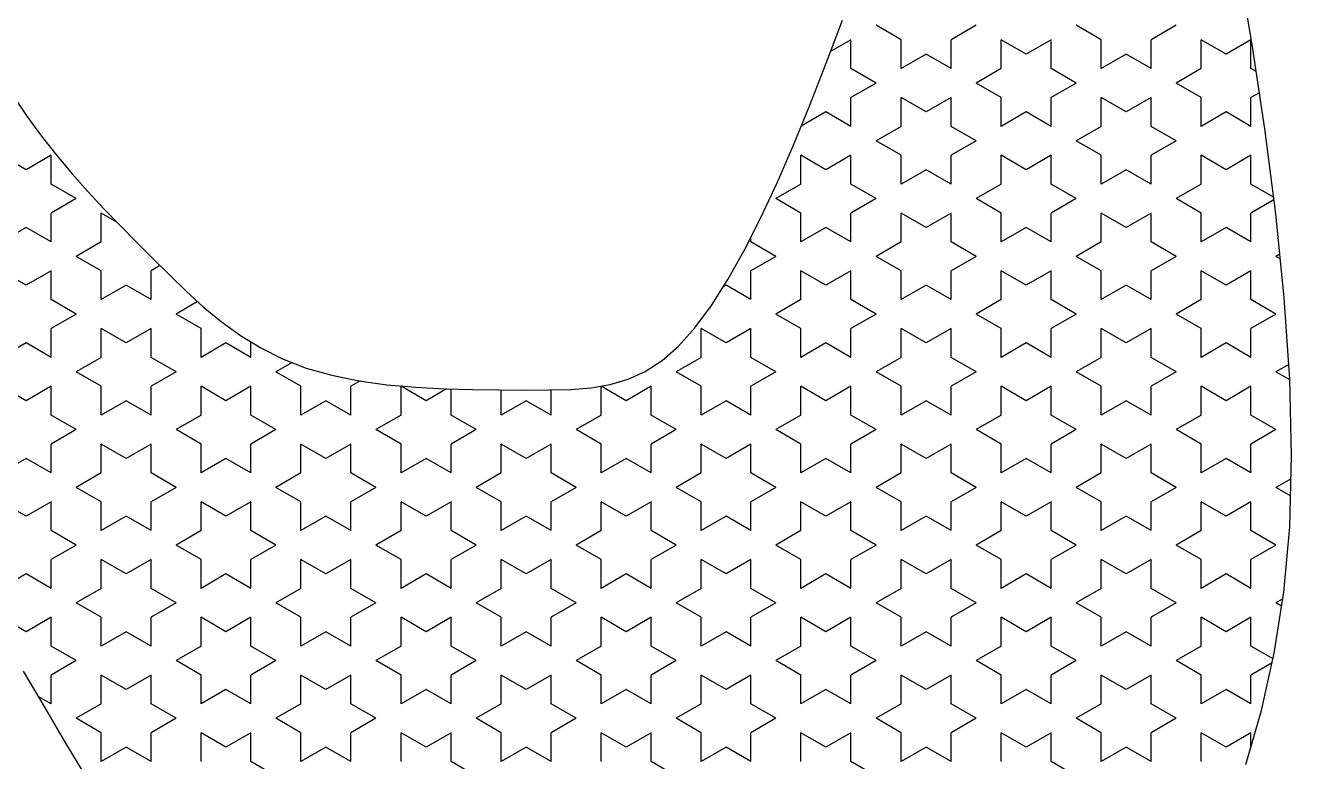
# Model space of a CAD drawing. Extents: x 138.78 to 140.36, y 234.45 to 235.46.
# Drawn here: x 139.8767 to 140.0448, y 234.5232 to 234.6209 of the extents above; entities that cross this region are included whole.
import ezdxf

# ---------------------------------------------------------------- set-up
doc = ezdxf.new("R2010")
doc.units = 0
doc.header["$MEASUREMENT"] = 0
doc.layers.get('0').update_dxf_attribs({"linetype": 'CONTINUOUS'})

msp = doc.modelspace()

# ---------------------------------------------------------------- linework, layer by layer
for p, q in [((140.03958, 234.6184), (140.03772, 234.62931)), ((139.98303, 234.61589), (139.98517, 234.62163)), ((139.99296, 234.61901), (139.98964, 234.62093)), ((140.00292, 234.62093), (139.9996, 234.61901)), ((140.01952, 234.61901), (140.0162, 234.62093)), ((140.02948, 234.62093), (140.02616, 234.61901)), ((139.98632, 234.61901), (139.98361, 234.61745)), ((139.98632, 234.61518), (139.98632, 234.61901)), ((139.99296, 234.61518), (139.99296, 234.61901)), ((139.9996, 234.61518), (139.9996, 234.61901)), ((140.00624, 234.61518), (140.00624, 234.61901)), ((140.00956, 234.6171), (140.00624, 234.61901)), ((140.01288, 234.61901), (140.00956, 234.6171)), ((140.01288, 234.61518), (140.01288, 234.61901)), ((140.01952, 234.61518), (140.01952, 234.61901)), ((140.02616, 234.61518), (140.02616, 234.61901)), ((140.0328, 234.61518), (140.0328, 234.61901)), ((140.03612, 234.6171), (140.0328, 234.61901)), ((140.03943, 234.61901), (140.03612, 234.6171)), ((140.03943, 234.61518), (140.03943, 234.61901)), ((139.99628, 234.6171), (139.99296, 234.61518)), ((139.9996, 234.61518), (139.99628, 234.6171)), ((140.02284, 234.6171), (140.01952, 234.61518)), ((140.02616, 234.61518), (140.02284, 234.6171)), ((140.04127, 234.6072), (140.03958, 234.6184)), ((139.98086, 234.61032), (139.98303, 234.61589)), ((139.98964, 234.61326), (139.98632, 234.61518)), ((140.00624, 234.61518), (140.00292, 234.61326)), ((140.0162, 234.61326), (140.01288, 234.61518)), ((140.0328, 234.61518), (140.02948, 234.61326)), ((140.04013, 234.61478), (140.03943, 234.61518)), ((139.98964, 234.61326), (139.98632, 234.61135)), ((140.00624, 234.61135), (140.00292, 234.61326)), ((140.0162, 234.61326), (140.01288, 234.61135)), ((140.0328, 234.61135), (140.02948, 234.61326)), ((140.04055, 234.61199), (140.03943, 234.61135)), ((139.87504, 234.61164), (139.87691, 234.60887)), ((139.97868, 234.60501), (139.98086, 234.61032)), ((139.98632, 234.60751), (139.98632, 234.61135)), ((139.99296, 234.60751), (139.99296, 234.61135)), ((139.99628, 234.60943), (139.99296, 234.61135)), ((139.9996, 234.61135), (139.99628, 234.60943)), ((139.9996, 234.60751), (139.9996, 234.61135)), ((140.00624, 234.60751), (140.00624, 234.61135)), ((140.01288, 234.60751), (140.01288, 234.61135)), ((140.01952, 234.60751), (140.01952, 234.61135)), ((140.02284, 234.60943), (140.01952, 234.61135)), ((140.02616, 234.61135), (140.02284, 234.60943)), ((140.02616, 234.60751), (140.02616, 234.61135)), ((140.0328, 234.60751), (140.0328, 234.61135)), ((140.03943, 234.60751), (140.03943, 234.61135)), ((139.87691, 234.60887), (139.87885, 234.60621)), ((139.983, 234.60943), (139.97971, 234.60753)), ((139.98632, 234.60751), (139.983, 234.60943)), ((140.00956, 234.60943), (140.00624, 234.60751)), ((140.01288, 234.60751), (140.00956, 234.60943)), ((140.03612, 234.60943), (140.0328, 234.60751)), ((140.03943, 234.60751), (140.03612, 234.60943)), ((139.99296, 234.60751), (139.98964, 234.6056)), ((140.00292, 234.6056), (139.9996, 234.60751)), ((140.01952, 234.60751), (140.0162, 234.6056)), ((140.02948, 234.6056), (140.02616, 234.60751)), ((140.04272, 234.59591), (140.04127, 234.6072)), ((139.87885, 234.60621), (139.88085, 234.60367)), ((139.99296, 234.60368), (139.98964, 234.6056)), ((140.00292, 234.6056), (139.9996, 234.60368)), ((140.01952, 234.60368), (140.0162, 234.6056)), ((140.02948, 234.6056), (140.02616, 234.60368)), ((139.87678, 234.60176), (139.87346, 234.60368)), ((139.8801, 234.60368), (139.87678, 234.60176)), ((139.8801, 234.59985), (139.8801, 234.60368)), ((139.88085, 234.60367), (139.8829, 234.60123)), ((139.9765, 234.60001), (139.97868, 234.60501)), ((139.97968, 234.59985), (139.97968, 234.60368)), ((139.983, 234.60176), (139.97968, 234.60368)), ((139.98632, 234.60368), (139.983, 234.60176)), ((139.98632, 234.59985), (139.98632, 234.60368)), ((139.99296, 234.59985), (139.99296, 234.60368)), ((139.9996, 234.59985), (139.9996, 234.60368)), ((140.00624, 234.59985), (140.00624, 234.60368)), ((140.00956, 234.60176), (140.00624, 234.60368)), ((140.01288, 234.60368), (140.00956, 234.60176)), ((140.01288, 234.59985), (140.01288, 234.60368)), ((140.01952, 234.59985), (140.01952, 234.60368)), ((140.02616, 234.59985), (140.02616, 234.60368)), ((140.0328, 234.59985), (140.0328, 234.60368)), ((140.03612, 234.60176), (140.0328, 234.60368)), ((140.03943, 234.60368), (140.03612, 234.60176)), ((140.03943, 234.59985), (140.03943, 234.60368)), ((139.99628, 234.60176), (139.99296, 234.59985)), ((139.9996, 234.59985), (139.99628, 234.60176)), ((140.02284, 234.60176), (140.01952, 234.59985)), ((140.02616, 234.59985), (140.02284, 234.60176)), ((139.8829, 234.60123), (139.88499, 234.59887)), ((139.97432, 234.59535), (139.9765, 234.60001)), ((139.88342, 234.59793), (139.8801, 234.59985)), ((139.88499, 234.59887), (139.88712, 234.59659)), ((139.97968, 234.59985), (139.97636, 234.59793)), ((139.98964, 234.59793), (139.98632, 234.59985)), ((140.00624, 234.59985), (140.00292, 234.59793)), ((140.0162, 234.59793), (140.01288, 234.59985)), ((140.0328, 234.59985), (140.02948, 234.59793)), ((140.04243, 234.59812), (140.03943, 234.59985)), ((139.88342, 234.59793), (139.8801, 234.59601)), ((139.97968, 234.59601), (139.97636, 234.59793)), ((139.98964, 234.59793), (139.98632, 234.59601)), ((140.00624, 234.59601), (140.00292, 234.59793)), ((140.0162, 234.59793), (140.01288, 234.59601)), ((140.0328, 234.59601), (140.02948, 234.59793)), ((140.04248, 234.59777), (140.03943, 234.59601)), ((139.8801, 234.59218), (139.8801, 234.59601)), ((139.88674, 234.59218), (139.88674, 234.59601)), ((139.88885, 234.5948), (139.88674, 234.59601)), ((139.88712, 234.59659), (139.88928, 234.59435)), ((139.97214, 234.59106), (139.97432, 234.59535)), ((139.97968, 234.59218), (139.97968, 234.59601)), ((139.98632, 234.59218), (139.98632, 234.59601)), ((139.99296, 234.59218), (139.99296, 234.59601)), ((139.99628, 234.5941), (139.99296, 234.59601)), ((139.9996, 234.59601), (139.99628, 234.5941)), ((139.9996, 234.59218), (139.9996, 234.59601)), ((140.00624, 234.59218), (140.00624, 234.59601)), ((140.01288, 234.59218), (140.01288, 234.59601)), ((140.01952, 234.59218), (140.01952, 234.59601)), ((140.02284, 234.5941), (140.01952, 234.59601)), ((140.02616, 234.59601), (140.02284, 234.5941)), ((140.02616, 234.59218), (140.02616, 234.59601)), ((140.0328, 234.59218), (140.0328, 234.59601)), ((140.03943, 234.59218), (140.03943, 234.59601)), ((140.04384, 234.58476), (140.04272, 234.59591)), ((139.87678, 234.5941), (139.87346, 234.59218)), ((139.8801, 234.59218), (139.87678, 234.5941)), ((139.88928, 234.59435), (139.89145, 234.59215)), ((139.983, 234.5941), (139.97968, 234.59218)), ((139.98632, 234.59218), (139.983, 234.5941)), ((140.00956, 234.5941), (140.00624, 234.59218)), ((140.01288, 234.59218), (140.00956, 234.5941)), ((140.03612, 234.5941), (140.0328, 234.59218)), ((140.03943, 234.59218), (140.03612, 234.5941)), ((139.88674, 234.59218), (139.88342, 234.59026)), ((139.89145, 234.59215), (139.89363, 234.58997)), ((139.97304, 234.59218), (139.97304, 234.59284)), ((139.97636, 234.59026), (139.97304, 234.59218)), ((139.99296, 234.59218), (139.98964, 234.59026)), ((140.00292, 234.59026), (139.9996, 234.59218)), ((140.01952, 234.59218), (140.0162, 234.59026)), ((140.02948, 234.59026), (140.02616, 234.59218)), ((139.88674, 234.58835), (139.88342, 234.59026)), ((139.89363, 234.58997), (139.89581, 234.58779)), ((139.96996, 234.58718), (139.97214, 234.59106)), ((139.97636, 234.59026), (139.97304, 234.58835)), ((139.99296, 234.58835), (139.98964, 234.59026)), ((140.00292, 234.59026), (139.9996, 234.58835)), ((140.01952, 234.58835), (140.0162, 234.59026)), ((140.02948, 234.59026), (140.02616, 234.58835)), ((140.04326, 234.59055), (140.04275, 234.59026)), ((140.04332, 234.58994), (140.04275, 234.59026)), ((139.87678, 234.58643), (139.87346, 234.58835)), ((139.8801, 234.58835), (139.87678, 234.58643)), ((139.8801, 234.58452), (139.8801, 234.58835)), ((139.88674, 234.58452), (139.88674, 234.58835)), ((139.89456, 234.58903), (139.89338, 234.58835)), ((139.89338, 234.58452), (139.89338, 234.58835)), ((139.97304, 234.58452), (139.97304, 234.58835)), ((139.97968, 234.58452), (139.97968, 234.58835)), ((139.983, 234.58643), (139.97968, 234.58835)), ((139.98632, 234.58835), (139.983, 234.58643)), ((139.98632, 234.58452), (139.98632, 234.58835)), ((139.99296, 234.58452), (139.99296, 234.58835)), ((139.9996, 234.58452), (139.9996, 234.58835)), ((140.00624, 234.58452), (140.00624, 234.58835)), ((140.00956, 234.58643), (140.00624, 234.58835)), ((140.01288, 234.58835), (140.00956, 234.58643)), ((140.01288, 234.58452), (140.01288, 234.58835)), ((140.01952, 234.58452), (140.01952, 234.58835)), ((140.02616, 234.58452), (140.02616, 234.58835)), ((140.0328, 234.58452), (140.0328, 234.58835)), ((140.03612, 234.58643), (140.0328, 234.58835)), ((140.03943, 234.58835), (140.03612, 234.58643)), ((140.03943, 234.58452), (140.03943, 234.58835)), ((139.89581, 234.58779), (139.89803, 234.58565)), ((139.96778, 234.58374), (139.96996, 234.58718)), ((139.89006, 234.58643), (139.88674, 234.58452)), ((139.89338, 234.58452), (139.89006, 234.58643)), ((139.89803, 234.58565), (139.90032, 234.58358)), ((139.96973, 234.58643), (139.96934, 234.58621)), ((139.97304, 234.58452), (139.96973, 234.58643)), ((139.99628, 234.58643), (139.99296, 234.58452)), ((139.9996, 234.58452), (139.99628, 234.58643)), ((140.02284, 234.58643), (140.01952, 234.58452)), ((140.02616, 234.58452), (140.02284, 234.58643)), ((139.88342, 234.5826), (139.8801, 234.58452)), ((139.89957, 234.58426), (139.8967, 234.5826)), ((139.90032, 234.58358), (139.90271, 234.58161)), ((139.96559, 234.58078), (139.96778, 234.58374)), ((139.97968, 234.58452), (139.97636, 234.5826)), ((139.98964, 234.5826), (139.98632, 234.58452)), ((140.00624, 234.58452), (140.00292, 234.5826)), ((140.0162, 234.5826), (140.01288, 234.58452)), ((140.0328, 234.58452), (140.02948, 234.5826)), ((140.04275, 234.5826), (140.03943, 234.58452)), ((140.04457, 234.57398), (140.04384, 234.58476)), ((139.88342, 234.5826), (139.8801, 234.58068)), ((139.90002, 234.58068), (139.8967, 234.5826)), ((139.90271, 234.58161), (139.90524, 234.57977)), ((139.97968, 234.58068), (139.97636, 234.5826)), ((139.98964, 234.5826), (139.98632, 234.58068)), ((140.00624, 234.58068), (140.00292, 234.5826)), ((140.0162, 234.5826), (140.01288, 234.58068)), ((140.0328, 234.58068), (140.02948, 234.5826)), ((140.04275, 234.5826), (140.03943, 234.58068)), ((139.8801, 234.57685), (139.8801, 234.58068)), ((139.88674, 234.57685), (139.88674, 234.58068)), ((139.89006, 234.57877), (139.88674, 234.58068)), ((139.89338, 234.58068), (139.89006, 234.57877)), ((139.89338, 234.57685), (139.89338, 234.58068)), ((139.90002, 234.57685), (139.90002, 234.58068)), ((139.96341, 234.57834), (139.96559, 234.58078)), ((139.96641, 234.57685), (139.96641, 234.58068)), ((139.96973, 234.57877), (139.96641, 234.58068)), ((139.97304, 234.58068), (139.96973, 234.57877)), ((139.97304, 234.57685), (139.97304, 234.58068)), ((139.97968, 234.57685), (139.97968, 234.58068)), ((139.98632, 234.57685), (139.98632, 234.58068)), ((139.99296, 234.57685), (139.99296, 234.58068)), ((139.99628, 234.57877), (139.99296, 234.58068)), ((139.9996, 234.58068), (139.99628, 234.57877)), ((139.9996, 234.57685), (139.9996, 234.58068)), ((140.00624, 234.57685), (140.00624, 234.58068)), ((140.01288, 234.57685), (140.01288, 234.58068)), ((140.01952, 234.57685), (140.01952, 234.58068)), ((140.02284, 234.57877), (140.01952, 234.58068)), ((140.02616, 234.58068), (140.02284, 234.57877)), ((140.02616, 234.57685), (140.02616, 234.58068)), ((140.0328, 234.57685), (140.0328, 234.58068)), ((140.03943, 234.57685), (140.03943, 234.58068)), ((139.87678, 234.57877), (139.87346, 234.57685)), ((139.8801, 234.57685), (139.87678, 234.57877)), ((139.90333, 234.57877), (139.90002, 234.57685)), ((139.90665, 234.57685), (139.90333, 234.57877)), ((139.90524, 234.57977), (139.90794, 234.57811)), ((139.90665, 234.57685), (139.90665, 234.5789)), ((139.96123, 234.57642), (139.96341, 234.57834)), ((139.983, 234.57877), (139.97968, 234.57685)), ((139.98632, 234.57685), (139.983, 234.57877)), ((140.00956, 234.57877), (140.00624, 234.57685)), ((140.01288, 234.57685), (140.00956, 234.57877)), ((140.03612, 234.57877), (140.0328, 234.57685)), ((140.03943, 234.57685), (140.03612, 234.57877)), ((139.88674, 234.57685), (139.88342, 234.57493)), ((139.8967, 234.57493), (139.89338, 234.57685)), ((139.90794, 234.57811), (139.91084, 234.57665)), ((139.91084, 234.57665), (139.91398, 234.57543)), ((139.96641, 234.57685), (139.96309, 234.57493)), ((139.97636, 234.57493), (139.97304, 234.57685)), ((139.99296, 234.57685), (139.98964, 234.57493)), ((140.00292, 234.57493), (139.9996, 234.57685)), ((140.01952, 234.57685), (140.0162, 234.57493)), ((140.02948, 234.57493), (140.02616, 234.57685)), ((139.88674, 234.57302), (139.88342, 234.57493)), ((139.8967, 234.57493), (139.89338, 234.57302)), ((139.9121, 234.57616), (139.90997, 234.57493)), ((139.91329, 234.57302), (139.90997, 234.57493)), ((139.91398, 234.57543), (139.91738, 234.57447)), ((139.95672, 234.57394), (139.95901, 234.57497)), ((139.95901, 234.57497), (139.96123, 234.57642)), ((139.96641, 234.57302), (139.96309, 234.57493)), ((139.97636, 234.57493), (139.97304, 234.57302)), ((139.99296, 234.57302), (139.98964, 234.57493)), ((140.00292, 234.57493), (139.9996, 234.57302)), ((140.01952, 234.57302), (140.0162, 234.57493)), ((140.02948, 234.57493), (140.02616, 234.57302)), ((140.04444, 234.57591), (140.04275, 234.57493)), ((140.04458, 234.57388), (140.04275, 234.57493)), ((139.91738, 234.57447), (139.92098, 234.57375)), ((139.92116, 234.57372), (139.91993, 234.57302)), ((139.92098, 234.57375), (139.92471, 234.57323)), ((139.92471, 234.57323), (139.92852, 234.57288)), ((139.9518, 234.57283), (139.95433, 234.57325)), ((139.95433, 234.57325), (139.95672, 234.57394)), ((140.04483, 234.5638), (140.04457, 234.57398)), ((139.87678, 234.5711), (139.87346, 234.57302)), ((139.8801, 234.57302), (139.87678, 234.5711)), ((139.8801, 234.56918), (139.8801, 234.57302)), ((139.88674, 234.56918), (139.88674, 234.57302)), ((139.89338, 234.56918), (139.89338, 234.57302)), ((139.90002, 234.56918), (139.90002, 234.57302)), ((139.90333, 234.5711), (139.90002, 234.57302)), ((139.90665, 234.57302), (139.90333, 234.5711)), ((139.90665, 234.56918), (139.90665, 234.57302)), ((139.91329, 234.56918), (139.91329, 234.57302)), ((139.91993, 234.56918), (139.91993, 234.57302)), ((139.92657, 234.56918), (139.92657, 234.57302)), ((139.92989, 234.5711), (139.92657, 234.57302)), ((139.92852, 234.57288), (139.93232, 234.57267)), ((139.9326, 234.57267), (139.92989, 234.5711)), ((139.93232, 234.57267), (139.93606, 234.57257)), ((139.93321, 234.56918), (139.93321, 234.57265)), ((139.93606, 234.57257), (139.93966, 234.57253)), ((139.93966, 234.57253), (139.94306, 234.57252)), ((139.93985, 234.56918), (139.93985, 234.57253)), ((139.94306, 234.57252), (139.9462, 234.57253)), ((139.9462, 234.57253), (139.9491, 234.57261)), ((139.94649, 234.56918), (139.94649, 234.57254)), ((139.9491, 234.57261), (139.9518, 234.57283)), ((139.95313, 234.56918), (139.95313, 234.57302)), ((139.95645, 234.5711), (139.95313, 234.57302)), ((139.95977, 234.57302), (139.95645, 234.5711)), ((139.95977, 234.56918), (139.95977, 234.57302)), ((139.96641, 234.56918), (139.96641, 234.57302)), ((139.97304, 234.56918), (139.97304, 234.57302)), ((139.97968, 234.56918), (139.97968, 234.57302)), ((139.983, 234.5711), (139.97968, 234.57302)), ((139.98632, 234.57302), (139.983, 234.5711)), ((139.98632, 234.56918), (139.98632, 234.57302)), ((139.99296, 234.56918), (139.99296, 234.57302)), ((139.9996, 234.56918), (139.9996, 234.57302)), ((140.00624, 234.56918), (140.00624, 234.57302)), ((140.00956, 234.5711), (140.00624, 234.57302)), ((140.01288, 234.57302), (140.00956, 234.5711)), ((140.01288, 234.56918), (140.01288, 234.57302)), ((140.01952, 234.56918), (140.01952, 234.57302)), ((140.02616, 234.56918), (140.02616, 234.57302)), ((140.0328, 234.56918), (140.0328, 234.57302)), ((140.03612, 234.5711), (140.0328, 234.57302)), ((140.03943, 234.57302), (140.03612, 234.5711)), ((140.03943, 234.56918), (140.03943, 234.57302)), ((139.89006, 234.5711), (139.88674, 234.56918)), ((139.89338, 234.56918), (139.89006, 234.5711)), ((139.91661, 234.5711), (139.91329, 234.56918)), ((139.91993, 234.56918), (139.91661, 234.5711)), ((139.94317, 234.5711), (139.93985, 234.56918)), ((139.94649, 234.56918), (139.94317, 234.5711)), ((139.96973, 234.5711), (139.96641, 234.56918)), ((139.97304, 234.56918), (139.96973, 234.5711)), ((139.99628, 234.5711), (139.99296, 234.56918)), ((139.9996, 234.56918), (139.99628, 234.5711)), ((140.02284, 234.5711), (140.01952, 234.56918)), ((140.02616, 234.56918), (140.02284, 234.5711)), ((139.88342, 234.56727), (139.8801, 234.56918)), ((139.90002, 234.56918), (139.8967, 234.56727)), ((139.90997, 234.56727), (139.90665, 234.56918)), ((139.92657, 234.56918), (139.92325, 234.56727)), ((139.93653, 234.56727), (139.93321, 234.56918)), ((139.95313, 234.56918), (139.94981, 234.56727)), ((139.96309, 234.56727), (139.95977, 234.56918)), ((139.97968, 234.56918), (139.97636, 234.56727)), ((139.98964, 234.56727), (139.98632, 234.56918)), ((140.00624, 234.56918), (140.00292, 234.56727)), ((140.0162, 234.56727), (140.01288, 234.56918)), ((140.0328, 234.56918), (140.02948, 234.56727)), ((140.04275, 234.56727), (140.03943, 234.56918)), ((139.88342, 234.56727), (139.8801, 234.56535)), ((139.90002, 234.56535), (139.8967, 234.56727)), ((139.90997, 234.56727), (139.90665, 234.56535)), ((139.92657, 234.56535), (139.92325, 234.56727)), ((139.93653, 234.56727), (139.93321, 234.56535)), ((139.95313, 234.56535), (139.94981, 234.56727)), ((139.96309, 234.56727), (139.95977, 234.56535)), ((139.97968, 234.56535), (139.97636, 234.56727)), ((139.98964, 234.56727), (139.98632, 234.56535)), ((140.00624, 234.56535), (140.00292, 234.56727)), ((140.0162, 234.56727), (140.01288, 234.56535)), ((140.0328, 234.56535), (140.02948, 234.56727)), ((140.04275, 234.56727), (140.03943, 234.56535)), ((139.8801, 234.56152), (139.8801, 234.56535)), ((139.88674, 234.56152), (139.88674, 234.56535)), ((139.89006, 234.56343), (139.88674, 234.56535)), ((139.89338, 234.56535), (139.89006, 234.56343)), ((139.89338, 234.56152), (139.89338, 234.56535)), ((139.90002, 234.56152), (139.90002, 234.56535)), ((139.90665, 234.56152), (139.90665, 234.56535)), ((139.91329, 234.56152), (139.91329, 234.56535)), ((139.91661, 234.56343), (139.91329, 234.56535)), ((139.91993, 234.56535), (139.91661, 234.56343)), ((139.91993, 234.56152), (139.91993, 234.56535)), ((139.92657, 234.56152), (139.92657, 234.56535)), ((139.93321, 234.56152), (139.93321, 234.56535)), ((139.93985, 234.56152), (139.93985, 234.56535)), ((139.94317, 234.56343), (139.93985, 234.56535)), ((139.94649, 234.56535), (139.94317, 234.56343)), ((139.94649, 234.56152), (139.94649, 234.56535)), ((139.95313, 234.56152), (139.95313, 234.56535)), ((139.95977, 234.56152), (139.95977, 234.56535)), ((139.96641, 234.56152), (139.96641, 234.56535)), ((139.96973, 234.56343), (139.96641, 234.56535)), ((139.97304, 234.56535), (139.96973, 234.56343)), ((139.97304, 234.56152), (139.97304, 234.56535)), ((139.97968, 234.56152), (139.97968, 234.56535)), ((139.98632, 234.56152), (139.98632, 234.56535)), ((139.99296, 234.56152), (139.99296, 234.56535)), ((139.99628, 234.56343), (139.99296, 234.56535)), ((139.9996, 234.56535), (139.99628, 234.56343)), ((139.9996, 234.56152), (139.9996, 234.56535)), ((140.00624, 234.56152), (140.00624, 234.56535)), ((140.01288, 234.56152), (140.01288, 234.56535)), ((140.01952, 234.56152), (140.01952, 234.56535)), ((140.02284, 234.56343), (140.01952, 234.56535)), ((140.02616, 234.56535), (140.02284, 234.56343)), ((140.02616, 234.56152), (140.02616, 234.56535)), ((140.0328, 234.56152), (140.0328, 234.56535)), ((140.03943, 234.56152), (140.03943, 234.56535)), ((139.87678, 234.56343), (139.87346, 234.56152)), ((139.8801, 234.56152), (139.87678, 234.56343)), ((139.90333, 234.56343), (139.90002, 234.56152)), ((139.90665, 234.56152), (139.90333, 234.56343)), ((139.92989, 234.56343), (139.92657, 234.56152)), ((139.93321, 234.56152), (139.92989, 234.56343)), ((139.95645, 234.56343), (139.95313, 234.56152)), ((139.95977, 234.56152), (139.95645, 234.56343)), ((139.983, 234.56343), (139.97968, 234.56152)), ((139.98632, 234.56152), (139.983, 234.56343)), ((140.00956, 234.56343), (140.00624, 234.56152)), ((140.01288, 234.56152), (140.00956, 234.56343)), ((140.03612, 234.56343), (140.0328, 234.56152)), ((140.03943, 234.56152), (140.03612, 234.56343)), ((140.04457, 234.55438), (140.04483, 234.5638)), ((139.88674, 234.56152), (139.88342, 234.5596)), ((139.8967, 234.5596), (139.89338, 234.56152)), ((139.91329, 234.56152), (139.90997, 234.5596)), ((139.92325, 234.5596), (139.91993, 234.56152)), ((139.93985, 234.56152), (139.93653, 234.5596)), ((139.94981, 234.5596), (139.94649, 234.56152)), ((139.96641, 234.56152), (139.96309, 234.5596)), ((139.97636, 234.5596), (139.97304, 234.56152)), ((139.99296, 234.56152), (139.98964, 234.5596)), ((140.00292, 234.5596), (139.9996, 234.56152)), ((140.01952, 234.56152), (140.0162, 234.5596)), ((140.02948, 234.5596), (140.02616, 234.56152)), ((140.04475, 234.56075), (140.04275, 234.5596)), ((139.88674, 234.55768), (139.88342, 234.5596)), ((139.8967, 234.5596), (139.89338, 234.55768)), ((139.91329, 234.55768), (139.90997, 234.5596)), ((139.92325, 234.5596), (139.91993, 234.55768)), ((139.93985, 234.55768), (139.93653, 234.5596)), ((139.94981, 234.5596), (139.94649, 234.55768)), ((139.96641, 234.55768), (139.96309, 234.5596)), ((139.97636, 234.5596), (139.97304, 234.55768)), ((139.99296, 234.55768), (139.98964, 234.5596)), ((140.00292, 234.5596), (139.9996, 234.55768)), ((140.01952, 234.55768), (140.0162, 234.5596)), ((140.02948, 234.5596), (140.02616, 234.55768)), ((140.04468, 234.55849), (140.04275, 234.5596)), ((139.87678, 234.55577), (139.87346, 234.55768)), ((139.8801, 234.55768), (139.87678, 234.55577)), ((139.8801, 234.55385), (139.8801, 234.55768)), ((139.88674, 234.55385), (139.88674, 234.55768)), ((139.89338, 234.55385), (139.89338, 234.55768)), ((139.90002, 234.55385), (139.90002, 234.55768)), ((139.90333, 234.55577), (139.90002, 234.55768)), ((139.90665, 234.55768), (139.90333, 234.55577)), ((139.90665, 234.55385), (139.90665, 234.55768)), ((139.91329, 234.55385), (139.91329, 234.55768)), ((139.91993, 234.55385), (139.91993, 234.55768)), ((139.92657, 234.55385), (139.92657, 234.55768)), ((139.92989, 234.55577), (139.92657, 234.55768)), ((139.93321, 234.55768), (139.92989, 234.55577)), ((139.93321, 234.55385), (139.93321, 234.55768)), ((139.93985, 234.55385), (139.93985, 234.55768)), ((139.94649, 234.55385), (139.94649, 234.55768)), ((139.95313, 234.55385), (139.95313, 234.55768)), ((139.95645, 234.55577), (139.95313, 234.55768)), ((139.95977, 234.55768), (139.95645, 234.55577)), ((139.95977, 234.55385), (139.95977, 234.55768)), ((139.96641, 234.55385), (139.96641, 234.55768)), ((139.97304, 234.55385), (139.97304, 234.55768)), ((139.97968, 234.55385), (139.97968, 234.55768)), ((139.983, 234.55577), (139.97968, 234.55768)), ((139.98632, 234.55768), (139.983, 234.55577)), ((139.98632, 234.55385), (139.98632, 234.55768)), ((139.99296, 234.55385), (139.99296, 234.55768)), ((139.9996, 234.55385), (139.9996, 234.55768)), ((140.00624, 234.55385), (140.00624, 234.55768)), ((140.00956, 234.55577), (140.00624, 234.55768)), ((140.01288, 234.55768), (140.00956, 234.55577)), ((140.01288, 234.55385), (140.01288, 234.55768)), ((140.01952, 234.55385), (140.01952, 234.55768)), ((140.02616, 234.55385), (140.02616, 234.55768)), ((140.0328, 234.55385), (140.0328, 234.55768)), ((140.03612, 234.55577), (140.0328, 234.55768)), ((140.03943, 234.55768), (140.03612, 234.55577)), ((140.03943, 234.55385), (140.03943, 234.55768)), ((139.89006, 234.55577), (139.88674, 234.55385)), ((139.89338, 234.55385), (139.89006, 234.55577)), ((139.91661, 234.55577), (139.91329, 234.55385)), ((139.91993, 234.55385), (139.91661, 234.55577)), ((139.94317, 234.55577), (139.93985, 234.55385)), ((139.94649, 234.55385), (139.94317, 234.55577)), ((139.96973, 234.55577), (139.96641, 234.55385)), ((139.97304, 234.55385), (139.96973, 234.55577)), ((139.99628, 234.55577), (139.99296, 234.55385)), ((139.9996, 234.55385), (139.99628, 234.55577)), ((140.02284, 234.55577), (140.01952, 234.55385)), ((140.02616, 234.55385), (140.02284, 234.55577)), ((139.88342, 234.55193), (139.8801, 234.55385)), ((139.90002, 234.55385), (139.8967, 234.55193)), ((139.90997, 234.55193), (139.90665, 234.55385)), ((139.92657, 234.55385), (139.92325, 234.55193)), ((139.93653, 234.55193), (139.93321, 234.55385)), ((139.95313, 234.55385), (139.94981, 234.55193)), ((139.96309, 234.55193), (139.95977, 234.55385)), ((139.97968, 234.55385), (139.97636, 234.55193)), ((139.98964, 234.55193), (139.98632, 234.55385)), ((140.00624, 234.55385), (140.00292, 234.55193)), ((140.0162, 234.55193), (140.01288, 234.55385)), ((140.0328, 234.55385), (140.02948, 234.55193)), ((140.04275, 234.55193), (140.03943, 234.55385)), ((140.04379, 234.54567), (140.04457, 234.55438)), ((139.88342, 234.55193), (139.8801, 234.55002)), ((139.90002, 234.55002), (139.8967, 234.55193)), ((139.90997, 234.55193), (139.90665, 234.55002)), ((139.92657, 234.55002), (139.92325, 234.55193)), ((139.93653, 234.55193), (139.93321, 234.55002)), ((139.95313, 234.55002), (139.94981, 234.55193)), ((139.96309, 234.55193), (139.95977, 234.55002)), ((139.97968, 234.55002), (139.97636, 234.55193)), ((139.98964, 234.55193), (139.98632, 234.55002)), ((140.00624, 234.55002), (140.00292, 234.55193)), ((140.0162, 234.55193), (140.01288, 234.55002)), ((140.0328, 234.55002), (140.02948, 234.55193)), ((140.04275, 234.55193), (140.03943, 234.55002)), ((139.8801, 234.54618), (139.8801, 234.55002)), ((139.88674, 234.54618), (139.88674, 234.55002)), ((139.89006, 234.5481), (139.88674, 234.55002)), ((139.89338, 234.55002), (139.89006, 234.5481)), ((139.89338, 234.54618), (139.89338, 234.55002)), ((139.90002, 234.54618), (139.90002, 234.55002)), ((139.90665, 234.54618), (139.90665, 234.55002)), ((139.91329, 234.54618), (139.91329, 234.55002)), ((139.91661, 234.5481), (139.91329, 234.55002)), ((139.91993, 234.55002), (139.91661, 234.5481)), ((139.91993, 234.54618), (139.91993, 234.55002)), ((139.92657, 234.54618), (139.92657, 234.55002)), ((139.93321, 234.54618), (139.93321, 234.55002)), ((139.93985, 234.54618), (139.93985, 234.55002)), ((139.94317, 234.5481), (139.93985, 234.55002)), ((139.94649, 234.55002), (139.94317, 234.5481)), ((139.94649, 234.54618), (139.94649, 234.55002)), ((139.95313, 234.54618), (139.95313, 234.55002)), ((139.95977, 234.54618), (139.95977, 234.55002)), ((139.96641, 234.54618), (139.96641, 234.55002)), ((139.96973, 234.5481), (139.96641, 234.55002)), ((139.97304, 234.55002), (139.96973, 234.5481)), ((139.97304, 234.54618), (139.97304, 234.55002)), ((139.97968, 234.54618), (139.97968, 234.55002)), ((139.98632, 234.54618), (139.98632, 234.55002)), ((139.99296, 234.54618), (139.99296, 234.55002)), ((139.99628, 234.5481), (139.99296, 234.55002)), ((139.9996, 234.55002), (139.99628, 234.5481)), ((139.9996, 234.54618), (139.9996, 234.55002)), ((140.00624, 234.54618), (140.00624, 234.55002)), ((140.01288, 234.54618), (140.01288, 234.55002)), ((140.01952, 234.54618), (140.01952, 234.55002)), ((140.02284, 234.5481), (140.01952, 234.55002)), ((140.02616, 234.55002), (140.02284, 234.5481)), ((140.02616, 234.54618), (140.02616, 234.55002)), ((140.0328, 234.54618), (140.0328, 234.55002)), ((140.03943, 234.54618), (140.03943, 234.55002)), ((139.87678, 234.5481), (139.87346, 234.54618)), ((139.8801, 234.54618), (139.87678, 234.5481)), ((139.90333, 234.5481), (139.90002, 234.54618)), ((139.90665, 234.54618), (139.90333, 234.5481)), ((139.92989, 234.5481), (139.92657, 234.54618)), ((139.93321, 234.54618), (139.92989, 234.5481)), ((139.95645, 234.5481), (139.95313, 234.54618)), ((139.95977, 234.54618), (139.95645, 234.5481)), ((139.983, 234.5481), (139.97968, 234.54618)), ((139.98632, 234.54618), (139.983, 234.5481)), ((140.00956, 234.5481), (140.00624, 234.54618)), ((140.01288, 234.54618), (140.00956, 234.5481)), ((140.03612, 234.5481), (140.0328, 234.54618)), ((140.03943, 234.54618), (140.03612, 234.5481)), ((139.88674, 234.54618), (139.88342, 234.54427)), ((139.8967, 234.54427), (139.89338, 234.54618)), ((139.91329, 234.54618), (139.90997, 234.54427)), ((139.92325, 234.54427), (139.91993, 234.54618)), ((139.93985, 234.54618), (139.93653, 234.54427)), ((139.94981, 234.54427), (139.94649, 234.54618)), ((139.96641, 234.54618), (139.96309, 234.54427)), ((139.97636, 234.54427), (139.97304, 234.54618)), ((139.99296, 234.54618), (139.98964, 234.54427)), ((140.00292, 234.54427), (139.9996, 234.54618)), ((140.01952, 234.54618), (140.0162, 234.54427)), ((140.02948, 234.54427), (140.02616, 234.54618)), ((140.04253, 234.53758), (140.04379, 234.54567)), ((140.04365, 234.54479), (140.04275, 234.54427)), ((139.88674, 234.54235), (139.88342, 234.54427)), ((139.8967, 234.54427), (139.89338, 234.54235)), ((139.91329, 234.54235), (139.90997, 234.54427)), ((139.92325, 234.54427), (139.91993, 234.54235)), ((139.93985, 234.54235), (139.93653, 234.54427)), ((139.94981, 234.54427), (139.94649, 234.54235)), ((139.96641, 234.54235), (139.96309, 234.54427)), ((139.97636, 234.54427), (139.97304, 234.54235)), ((139.99296, 234.54235), (139.98964, 234.54427)), ((140.00292, 234.54427), (139.9996, 234.54235)), ((140.01952, 234.54235), (140.0162, 234.54427)), ((140.02948, 234.54427), (140.02616, 234.54235)), ((140.0435, 234.54384), (140.04275, 234.54427)), ((139.87678, 234.54044), (139.87346, 234.54235)), ((139.8801, 234.54235), (139.87678, 234.54044)), ((139.8801, 234.53852), (139.8801, 234.54235)), ((139.88674, 234.53852), (139.88674, 234.54235)), ((139.89338, 234.53852), (139.89338, 234.54235)), ((139.90002, 234.53852), (139.90002, 234.54235)), ((139.90333, 234.54044), (139.90002, 234.54235)), ((139.90665, 234.54235), (139.90333, 234.54044)), ((139.90665, 234.53852), (139.90665, 234.54235)), ((139.91329, 234.53852), (139.91329, 234.54235)), ((139.91993, 234.53852), (139.91993, 234.54235)), ((139.92657, 234.53852), (139.92657, 234.54235)), ((139.92989, 234.54044), (139.92657, 234.54235)), ((139.93321, 234.54235), (139.92989, 234.54044)), ((139.93321, 234.53852), (139.93321, 234.54235)), ((139.93985, 234.53852), (139.93985, 234.54235)), ((139.94649, 234.53852), (139.94649, 234.54235)), ((139.95313, 234.53852), (139.95313, 234.54235)), ((139.95645, 234.54044), (139.95313, 234.54235)), ((139.95977, 234.54235), (139.95645, 234.54044)), ((139.95977, 234.53852), (139.95977, 234.54235)), ((139.96641, 234.53852), (139.96641, 234.54235)), ((139.97304, 234.53852), (139.97304, 234.54235)), ((139.97968, 234.53852), (139.97968, 234.54235)), ((139.983, 234.54044), (139.97968, 234.54235)), ((139.98632, 234.54235), (139.983, 234.54044)), ((139.98632, 234.53852), (139.98632, 234.54235)), ((139.99296, 234.53852), (139.99296, 234.54235)), ((139.9996, 234.53852), (139.9996, 234.54235)), ((140.00624, 234.53852), (140.00624, 234.54235)), ((140.00956, 234.54044), (140.00624, 234.54235)), ((140.01288, 234.54235), (140.00956, 234.54044)), ((140.01288, 234.53852), (140.01288, 234.54235)), ((140.01952, 234.53852), (140.01952, 234.54235)), ((140.02616, 234.53852), (140.02616, 234.54235)), ((140.0328, 234.53852), (140.0328, 234.54235)), ((140.03612, 234.54044), (140.0328, 234.54235)), ((140.03943, 234.54235), (140.03612, 234.54044)), ((140.03943, 234.53852), (140.03943, 234.54235)), ((139.89006, 234.54044), (139.88674, 234.53852)), ((139.89338, 234.53852), (139.89006, 234.54044)), ((139.91661, 234.54044), (139.91329, 234.53852)), ((139.91993, 234.53852), (139.91661, 234.54044)), ((139.94317, 234.54044), (139.93985, 234.53852)), ((139.94649, 234.53852), (139.94317, 234.54044)), ((139.96973, 234.54044), (139.96641, 234.53852)), ((139.97304, 234.53852), (139.96973, 234.54044)), ((139.99628, 234.54044), (139.99296, 234.53852)), ((139.9996, 234.53852), (139.99628, 234.54044)), ((140.02284, 234.54044), (140.01952, 234.53852)), ((140.02616, 234.53852), (140.02284, 234.54044)), ((139.88342, 234.5366), (139.8801, 234.53852)), ((139.90002, 234.53852), (139.8967, 234.5366)), ((139.90997, 234.5366), (139.90665, 234.53852)), ((139.92657, 234.53852), (139.92325, 234.5366)), ((139.93653, 234.5366), (139.93321, 234.53852)), ((139.95313, 234.53852), (139.94981, 234.5366)), ((139.96309, 234.5366), (139.95977, 234.53852)), ((139.97968, 234.53852), (139.97636, 234.5366)), ((139.98964, 234.5366), (139.98632, 234.53852)), ((140.00624, 234.53852), (140.00292, 234.5366)), ((140.0162, 234.5366), (140.01288, 234.53852)), ((140.0328, 234.53852), (140.02948, 234.5366)), ((140.04236, 234.53683), (140.03943, 234.53852)), ((139.88342, 234.5366), (139.8801, 234.53469)), ((139.90002, 234.53469), (139.8967, 234.5366)), ((139.90997, 234.5366), (139.90665, 234.53469)), ((139.92657, 234.53469), (139.92325, 234.5366)), ((139.93653, 234.5366), (139.93321, 234.53469)), ((139.95313, 234.53469), (139.94981, 234.5366)), ((139.96309, 234.5366), (139.95977, 234.53469)), ((139.97968, 234.53469), (139.97636, 234.5366)), ((139.98964, 234.5366), (139.98632, 234.53469)), ((140.00624, 234.53469), (140.00292, 234.5366)), ((140.0162, 234.5366), (140.01288, 234.53469)), ((140.0328, 234.53469), (140.02948, 234.5366)), ((140.04225, 234.53631), (140.03943, 234.53469)), ((140.04083, 234.52999), (140.04253, 234.53758)), ((139.87642, 234.53522), (139.87936, 234.53018)), ((139.8801, 234.53085), (139.8801, 234.53469)), ((139.88674, 234.53085), (139.88674, 234.53469)), ((139.89006, 234.53277), (139.88674, 234.53469)), ((139.89338, 234.53469), (139.89006, 234.53277)), ((139.89338, 234.53085), (139.89338, 234.53469)), ((139.90002, 234.53085), (139.90002, 234.53469)), ((139.90665, 234.53085), (139.90665, 234.53469)), ((139.91329, 234.53085), (139.91329, 234.53469)), ((139.91661, 234.53277), (139.91329, 234.53469)), ((139.91993, 234.53469), (139.91661, 234.53277)), ((139.91993, 234.53085), (139.91993, 234.53469)), ((139.92657, 234.53085), (139.92657, 234.53469)), ((139.93321, 234.53085), (139.93321, 234.53469)), ((139.93985, 234.53085), (139.93985, 234.53469)), ((139.94317, 234.53277), (139.93985, 234.53469)), ((139.94649, 234.53469), (139.94317, 234.53277)), ((139.94649, 234.53085), (139.94649, 234.53469)), ((139.95313, 234.53085), (139.95313, 234.53469)), ((139.95977, 234.53085), (139.95977, 234.53469)), ((139.96641, 234.53085), (139.96641, 234.53469)), ((139.96973, 234.53277), (139.96641, 234.53469)), ((139.97304, 234.53469), (139.96973, 234.53277)), ((139.97304, 234.53085), (139.97304, 234.53469)), ((139.97968, 234.53085), (139.97968, 234.53469)), ((139.98632, 234.53085), (139.98632, 234.53469)), ((139.99296, 234.53085), (139.99296, 234.53469)), ((139.99628, 234.53277), (139.99296, 234.53469)), ((139.9996, 234.53469), (139.99628, 234.53277)), ((139.9996, 234.53085), (139.9996, 234.53469)), ((140.00624, 234.53085), (140.00624, 234.53469)), ((140.01288, 234.53085), (140.01288, 234.53469)), ((140.01952, 234.53085), (140.01952, 234.53469)), ((140.02284, 234.53277), (140.01952, 234.53469)), ((140.02616, 234.53469), (140.02284, 234.53277)), ((140.02616, 234.53085), (140.02616, 234.53469)), ((140.0328, 234.53085), (140.0328, 234.53469)), ((140.03943, 234.53085), (140.03943, 234.53469)), ((139.90333, 234.53277), (139.90002, 234.53085)), ((139.90665, 234.53085), (139.90333, 234.53277)), ((139.92989, 234.53277), (139.92657, 234.53085)), ((139.93321, 234.53085), (139.92989, 234.53277)), ((139.95645, 234.53277), (139.95313, 234.53085)), ((139.95977, 234.53085), (139.95645, 234.53277)), ((139.983, 234.53277), (139.97968, 234.53085)), ((139.98632, 234.53085), (139.983, 234.53277)), ((140.00956, 234.53277), (140.00624, 234.53085)), ((140.01288, 234.53085), (140.00956, 234.53277)), ((140.03612, 234.53277), (140.0328, 234.53085)), ((140.03943, 234.53085), (140.03612, 234.53277)), ((139.8801, 234.53085), (139.87839, 234.53184)), ((139.87936, 234.53018), (139.88216, 234.52541)), ((139.88674, 234.53085), (139.88342, 234.52894)), ((139.8967, 234.52894), (139.89338, 234.53085)), ((139.91329, 234.53085), (139.90997, 234.52894)), ((139.92325, 234.52894), (139.91993, 234.53085)), ((139.93985, 234.53085), (139.93653, 234.52894)), ((139.94981, 234.52894), (139.94649, 234.53085)), ((139.96641, 234.53085), (139.96309, 234.52894)), ((139.97636, 234.52894), (139.97304, 234.53085)), ((139.99296, 234.53085), (139.98964, 234.52894)), ((140.00292, 234.52894), (139.9996, 234.53085)), ((140.01952, 234.53085), (140.0162, 234.52894)), ((140.02948, 234.52894), (140.02616, 234.53085)), ((140.03873, 234.52282), (140.04083, 234.52999)), ((139.88674, 234.52702), (139.88342, 234.52894)), ((139.8967, 234.52894), (139.89338, 234.52702)), ((139.91329, 234.52702), (139.90997, 234.52894)), ((139.92325, 234.52894), (139.91993, 234.52702)), ((139.93985, 234.52702), (139.93653, 234.52894)), ((139.94981, 234.52894), (139.94649, 234.52702)), ((139.96641, 234.52702), (139.96309, 234.52894)), ((139.97636, 234.52894), (139.97304, 234.52702)), ((139.99296, 234.52702), (139.98964, 234.52894)), ((140.00292, 234.52894), (139.9996, 234.52702)), ((140.01952, 234.52702), (140.0162, 234.52894)), ((140.02948, 234.52894), (140.02616, 234.52702)), ((139.88674, 234.52319), (139.88674, 234.52702)), ((139.89338, 234.52319), (139.89338, 234.52702)), ((139.90002, 234.52319), (139.90002, 234.52702)), ((139.90333, 234.5251), (139.90002, 234.52702)), ((139.90665, 234.52702), (139.90333, 234.5251)), ((139.90665, 234.52319), (139.90665, 234.52702)), ((139.91329, 234.52319), (139.91329, 234.52702)), ((139.91993, 234.52319), (139.91993, 234.52702)), ((139.92657, 234.52319), (139.92657, 234.52702)), ((139.92989, 234.5251), (139.92657, 234.52702)), ((139.93321, 234.52702), (139.92989, 234.5251)), ((139.93321, 234.52319), (139.93321, 234.52702)), ((139.93985, 234.52319), (139.93985, 234.52702)), ((139.94649, 234.52319), (139.94649, 234.52702)), ((139.95313, 234.52319), (139.95313, 234.52702)), ((139.95645, 234.5251), (139.95313, 234.52702)), ((139.95977, 234.52702), (139.95645, 234.5251)), ((139.95977, 234.52319), (139.95977, 234.52702)), ((139.96641, 234.52319), (139.96641, 234.52702)), ((139.97304, 234.52319), (139.97304, 234.52702)), ((139.97968, 234.52319), (139.97968, 234.52702)), ((139.983, 234.5251), (139.97968, 234.52702)), ((139.98632, 234.52702), (139.983, 234.5251)), ((139.98632, 234.52319), (139.98632, 234.52702)), ((139.99296, 234.52319), (139.99296, 234.52702)), ((139.9996, 234.52319), (139.9996, 234.52702)), ((140.00624, 234.52319), (140.00624, 234.52702)), ((140.00956, 234.5251), (140.00624, 234.52702)), ((140.01288, 234.52702), (140.00956, 234.5251)), ((140.01288, 234.52319), (140.01288, 234.52702)), ((140.01952, 234.52319), (140.01952, 234.52702)), ((140.02616, 234.52319), (140.02616, 234.52702)), ((140.0328, 234.52319), (140.0328, 234.52702)), ((140.03612, 234.5251), (140.0328, 234.52702)), ((140.03943, 234.52702), (140.03612, 234.5251)), ((140.03943, 234.52523), (140.03943, 234.52702)), ((139.88216, 234.52541), (139.8849, 234.52091)), ((139.89006, 234.5251), (139.88674, 234.52319)), ((139.89338, 234.52319), (139.89006, 234.5251)), ((139.91661, 234.5251), (139.91329, 234.52319)), ((139.91993, 234.52319), (139.91661, 234.5251)), ((139.94317, 234.5251), (139.93985, 234.52319)), ((139.94649, 234.52319), (139.94317, 234.5251)), ((139.96973, 234.5251), (139.96641, 234.52319)), ((139.97304, 234.52319), (139.96973, 234.5251)), ((139.99628, 234.5251), (139.99296, 234.52319)), ((139.9996, 234.52319), (139.99628, 234.5251)), ((140.02284, 234.5251), (140.01952, 234.52319)), ((140.02616, 234.52319), (140.02284, 234.5251)), ((139.90997, 234.52127), (139.90665, 234.52319)), ((139.93653, 234.52127), (139.93321, 234.52319)), ((139.96309, 234.52127), (139.95977, 234.52319)), ((139.98964, 234.52127), (139.98632, 234.52319)), ((140.0162, 234.52127), (140.01288, 234.52319))]:
    msp.add_line(p, q)

doc.saveas('drawing.dxf')
